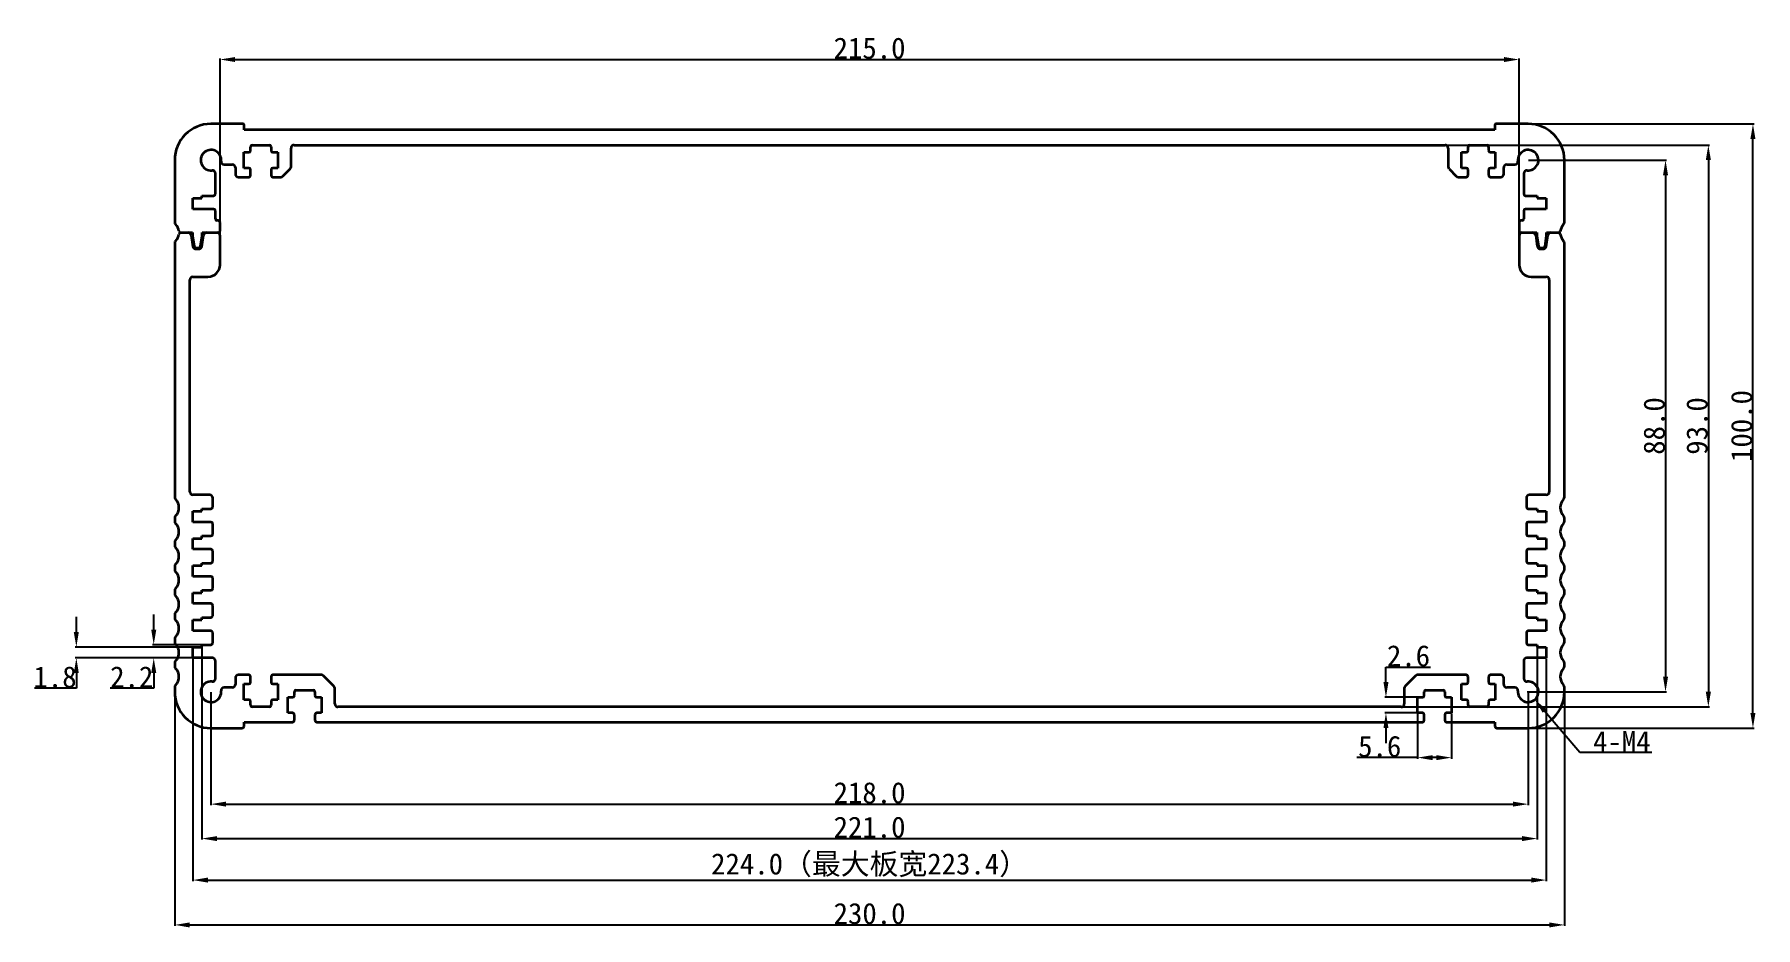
# Model space of a CAD drawing. Header units: inches. Extents: x -23 to 262, y -33 to 115.
import ezdxf

# ---------------------------------------------------------------- set-up
doc = ezdxf.new("R2010")
doc.units = ezdxf.units.IN
doc.header["$MEASUREMENT"] = 0
doc.layers.add('1', color=30, linetype='Continuous')
doc.layers.add('Visible (ISO)', color=7, linetype='Continuous', lineweight=35)
doc.styles.get("Standard").update_dxf_attribs({"font": 'simhei.ttf'})
doc.dimstyles.get("Standard").update_dxf_attribs({"dimtxt": 3.5, "dimasz": 2.5, "dimexe": 0.18, "dimexo": 0.0625, "dimgap": 0.09, "dimtad": 1, "dimtoh": 1, "dimdec": 1, "dimzin": 0, "dimdsep": 46, "dimtxsty": 'Standard', "dimcen": 0.09, "dimadec": 0, "dimazin": 0, "dimtfac": 1, "dimtdec": 1, "dimtofl": 0, "dimtmove": 0, "dimatfit": 3, "dimfxl": 1, "dimtolj": 1, "dimtzin": 0, "dimarcsym": 0})

# ---------------------------------------------------------------- blocks, each defined once
blk = doc.blocks.new('*D1')
at = {"color": 0, "lineweight": -2}
for p, q in [((0, 5.94), (0, -32.76)), ((230, 5.94), (230, -32.76)), ((2.5, -32.58), (227.5, -32.58))]:
    blk.add_line(p, q, dxfattribs=at)
at = {"color": 0}
for points in [[(2.5, -32.17), (2.5, -33), (0, -32.58)], [(227.5, -32.17), (227.5, -33), (230, -32.58)]]:
    blk.add_solid(points, dxfattribs=at)
at = {"layer": 'Defpoints', "color": 0}
for p in [(0, 6), (230, 6), (230, -32.58)]:
    blk.add_point(p, dxfattribs=at)
at = {"color": 0, "insert": (115, -30.72), "char_height": 3.5, "attachment_point": 5}
blk.add_mtext('\\A1;230.0', dxfattribs=at)
blk = doc.blocks.new('*D2')
at = {"color": 0, "lineweight": -2}
for p, q in [((221.41, 100), (261.38, 100)), ((261.2, 2.5), (261.2, 97.5)), ((221.46, 0), (261.38, 0))]:
    blk.add_line(p, q, dxfattribs=at)
at = {"color": 0}
for points in [[(260.78, 97.5), (261.61, 97.5), (261.2, 100)], [(260.78, 2.5), (261.61, 2.5), (261.2, 0)]]:
    blk.add_solid(points, dxfattribs=at)
at = {"layer": 'Defpoints', "color": 0}
for p in [(221.35, 100), (261.2, 100), (221.4, 0)]:
    blk.add_point(p, dxfattribs=at)
at = {"color": 0, "insert": (259.34, 50), "char_height": 3.5, "attachment_point": 5, "rotation": 90}
blk.add_mtext('\\A1;100.0', dxfattribs=at)
blk = doc.blocks.new('*D3')
at = {"color": 0, "lineweight": -2}
for p, q in [((7.5, 79.16), (7.5, 110.84)), ((10, 110.66), (220, 110.66)), ((222.5, 79.16), (222.5, 110.84))]:
    blk.add_line(p, q, dxfattribs=at)
at = {"color": 0}
for points in [[(10, 111.07), (10, 110.24), (7.5, 110.66)], [(220, 111.07), (220, 110.24), (222.5, 110.66)]]:
    blk.add_solid(points, dxfattribs=at)
at = {"layer": 'Defpoints', "color": 0}
for p in [(222.5, 110.66), (7.5, 79.1), (222.5, 79.1)]:
    blk.add_point(p, dxfattribs=at)
at = {"color": 0, "insert": (115, 112.52), "char_height": 3.5, "attachment_point": 5}
blk.add_mtext('\\A1;215.0', dxfattribs=at)
blk = doc.blocks.new('*D4')
at = {"color": 0, "lineweight": -2}
for p, q in [((138.2, 96.5), (254, 96.5)), ((253.82, 94), (253.82, 6)), ((138.43, 3.5), (254, 3.5))]:
    blk.add_line(p, q, dxfattribs=at)
at = {"color": 0}
for points in [[(253.4, 94), (254.24, 94), (253.82, 96.5)], [(253.4, 6), (254.24, 6), (253.82, 3.5)]]:
    blk.add_solid(points, dxfattribs=at)
at = {"layer": 'Defpoints', "color": 0}
for p in [(138.14, 96.5), (138.37, 3.5), (253.82, 3.5)]:
    blk.add_point(p, dxfattribs=at)
at = {"color": 0, "insert": (251.96, 50), "char_height": 3.5, "attachment_point": 5, "rotation": 90}
blk.add_mtext('\\A1;93.0', dxfattribs=at)
blk = doc.blocks.new('*D5')
at = {"layer": '1', "color": 0, "lineweight": -2}
for p, q in [((3, 11.54), (3, -25.34)), ((227, 11.54), (227, -25.34)), ((5.5, -25.16), (224.5, -25.16))]:
    blk.add_line(p, q, dxfattribs=at)
at = {"layer": '1', "color": 0}
for points in [[(5.5, -24.74), (5.5, -25.58), (3, -25.16)], [(224.5, -24.74), (224.5, -25.58), (227, -25.16)]]:
    blk.add_solid(points, dxfattribs=at)
at = {"layer": 'Defpoints', "color": 0}
for p in [(3, 11.6), (227, 11.6), (227, -25.16)]:
    blk.add_point(p, dxfattribs=at)
at = {"layer": '1', "color": 0, "insert": (115, -22.71), "char_height": 3.5, "attachment_point": 5}
blk.add_mtext('\\A1;224.0（最大板宽223.4）', dxfattribs=at)
blk = doc.blocks.new('*D6')
at = {"color": 0, "lineweight": -2}
for p, q in [((4.5, 13.34), (4.5, -18.47)), ((225.5, 13.34), (225.5, -18.47)), ((7, -18.29), (223, -18.29))]:
    blk.add_line(p, q, dxfattribs=at)
at = {"color": 0}
for points in [[(7, -17.88), (7, -18.71), (4.5, -18.29)], [(223, -17.88), (223, -18.71), (225.5, -18.29)]]:
    blk.add_solid(points, dxfattribs=at)
at = {"layer": 'Defpoints', "color": 0}
for p in [(4.5, 13.4), (225.5, 13.4), (225.5, -18.29)]:
    blk.add_point(p, dxfattribs=at)
at = {"color": 0, "insert": (115, -16.43), "char_height": 3.5, "attachment_point": 5}
blk.add_mtext('\\A1;221.0', dxfattribs=at)
blk = doc.blocks.new('*D7')
at = {"color": 0, "lineweight": -2}
for p, q in [((-16.28, 15.9), (-16.28, 18.4)), ((2.94, 13.4), (-16.46, 13.4)), ((2.94, 11.6), (-16.46, 11.6)), ((-16.28, 9.1), (-16.28, 6.6)), ((-16.28, 6.6), (-23.22, 6.6))]:
    blk.add_line(p, q, dxfattribs=at)
at = {"color": 0}
for points in [[(-16.7, 15.9), (-15.87, 15.9), (-16.28, 13.4)], [(-16.7, 9.1), (-15.87, 9.1), (-16.28, 11.6)]]:
    blk.add_solid(points, dxfattribs=at)
at = {"layer": 'Defpoints', "color": 0}
for p in [(-16.28, 11.6), (3, 13.4), (3, 11.6)]:
    blk.add_point(p, dxfattribs=at)
at = {"color": 0, "insert": (-19.8, 8.44), "char_height": 3.5, "attachment_point": 5}
blk.add_mtext('\\A1;1.8', dxfattribs=at)
blk = doc.blocks.new('*D8')
at = {"color": 0, "lineweight": -2}
for p, q in [((-3.47, 16.3), (-3.47, 18.8)), ((4.44, 13.8), (-3.65, 13.8)), ((2.94, 11.6), (-3.65, 11.6)), ((-3.47, 9.1), (-3.47, 6.6)), ((-3.47, 6.6), (-10.66, 6.6))]:
    blk.add_line(p, q, dxfattribs=at)
at = {"color": 0}
for points in [[(-3.89, 16.3), (-3.05, 16.3), (-3.47, 13.8)], [(-3.89, 9.1), (-3.05, 9.1), (-3.47, 11.6)]]:
    blk.add_solid(points, dxfattribs=at)
at = {"layer": 'Defpoints', "color": 0}
for p in [(-3.47, 11.6), (3, 11.6), (4.5, 13.8)]:
    blk.add_point(p, dxfattribs=at)
at = {"color": 0, "insert": (-7.11, 8.44), "char_height": 3.5, "attachment_point": 5}
blk.add_mtext('\\A1;2.2', dxfattribs=at)
blk = doc.blocks.new('*D9')
at = {"color": 0, "lineweight": -2}
for p, q in [((200.46, 7.6), (200.46, 10.1)), ((200.46, 10.1), (207.83, 10.1)), ((205.64, 5.1), (200.28, 5.1)), ((205.64, 2.5), (200.28, 2.5)), ((200.46, 0), (200.46, -2.5))]:
    blk.add_line(p, q, dxfattribs=at)
at = {"color": 0}
for points in [[(200.05, 7.6), (200.88, 7.6), (200.46, 5.1)], [(200.05, 0), (200.88, 0), (200.46, 2.5)]]:
    blk.add_solid(points, dxfattribs=at)
at = {"layer": 'Defpoints', "color": 0}
for p in [(200.46, 5.1), (205.7, 5.1), (205.7, 2.5)]:
    blk.add_point(p, dxfattribs=at)
at = {"color": 0, "insert": (204.19, 11.94), "char_height": 3.5, "attachment_point": 5}
blk.add_mtext('\\A1;2.6', dxfattribs=at)
blk = doc.blocks.new('*D10')
at = {"color": 0, "lineweight": -2}
for p, q in [((205.7, 2.44), (205.7, -5.07)), ((211.3, 2.44), (211.3, -5.07)), ((205.7, -4.89), (195.67, -4.89)), ((208.8, -4.89), (208.2, -4.89))]:
    blk.add_line(p, q, dxfattribs=at)
at = {"color": 0}
for points in [[(208.2, -4.48), (208.2, -5.31), (205.7, -4.89)], [(208.8, -4.48), (208.8, -5.31), (211.3, -4.89)]]:
    blk.add_solid(points, dxfattribs=at)
at = {"layer": 'Defpoints', "color": 0}
for p in [(205.7, 2.5), (211.3, 2.5), (205.7, -4.89)]:
    blk.add_point(p, dxfattribs=at)
at = {"color": 0, "insert": (199.43, -3.05), "char_height": 3.5, "attachment_point": 5}
blk.add_mtext('\\A1;5.6', dxfattribs=at)
blk = doc.blocks.new('*D11')
at = {"color": 0, "lineweight": -2}
for p, q in [((223.91, 6), (224.09, 6)), ((224, 5.91), (224, 6.09)), ((232.57, -4.07), (226.72, 2.8)), ((244.45, -4.07), (232.57, -4.07))]:
    blk.add_line(p, q, dxfattribs=at)
at = {"color": 0}
blk.add_solid([(227.04, 3.07), (226.41, 2.53), (225.1, 4.71)], dxfattribs=at)
at = {"layer": 'Defpoints', "color": 0}
for p in [(224, 6), (225.1, 4.71)]:
    blk.add_point(p, dxfattribs=at)
at = {"color": 0, "insert": (239.5, -2.23), "char_height": 3.5, "attachment_point": 5}
blk.add_mtext('\\A1;4-M4', dxfattribs=at)
blk = doc.blocks.new('*D12')
at = {"color": 0, "lineweight": -2}
for p, q in [((224.06, 94), (246.91, 94)), ((246.73, 91.5), (246.73, 8.5)), ((224.06, 6), (246.91, 6))]:
    blk.add_line(p, q, dxfattribs=at)
at = {"color": 0}
for points in [[(246.32, 91.5), (247.15, 91.5), (246.73, 94)], [(246.32, 8.5), (247.15, 8.5), (246.73, 6)]]:
    blk.add_solid(points, dxfattribs=at)
at = {"layer": 'Defpoints', "color": 0}
for p in [(224, 94), (224, 6), (246.73, 6)]:
    blk.add_point(p, dxfattribs=at)
at = {"color": 0, "insert": (244.87, 50), "char_height": 3.5, "attachment_point": 5, "rotation": 90}
blk.add_mtext('\\A1;88.0', dxfattribs=at)
blk = doc.blocks.new('*D13')
at = {"color": 0, "lineweight": -2}
for p, q in [((6, 5.94), (6, -12.77)), ((224, 5.94), (224, -12.77)), ((8.5, -12.59), (221.5, -12.59))]:
    blk.add_line(p, q, dxfattribs=at)
at = {"color": 0}
for points in [[(8.5, -12.17), (8.5, -13), (6, -12.59)], [(221.5, -12.17), (221.5, -13), (224, -12.59)]]:
    blk.add_solid(points, dxfattribs=at)
at = {"layer": 'Defpoints', "color": 0}
for p in [(6, 6), (224, 6), (224, -12.59)]:
    blk.add_point(p, dxfattribs=at)
at = {"color": 0, "insert": (115, -10.73), "char_height": 3.5, "attachment_point": 5}
blk.add_mtext('\\A1;218.0', dxfattribs=at)

msp = doc.modelspace()

# ---------------------------------------------------------------- linework, layer by layer
at = {"layer": 'Visible (ISO)'}
for p, q in [((11.3, 100), (6, 100)), ((11.5, 99), (11.5, 99.8)), ((218.5, 99.8), (218.5, 99)), ((224, 100), (218.7, 100)), ((218.5, 99), (11.5, 99)), ((11.45, 92.7), (11.45, 95.3)), ((11.45, 95.3), (12.25, 95.3)), ((12.55, 95.6), (12.55, 96.2)), ((12.85, 96.5), (15.65, 96.5)), ((15.95, 96.2), (15.95, 95.6)), ((16.25, 95.3), (17.05, 95.3)), ((17.05, 95.3), (17.05, 92.7)), ((19.25, 92.91), (19.25, 96)), ((19.75, 96.5), (210.25, 96.5)), ((210.75, 96), (210.75, 92.91)), ((212.95, 92.7), (212.95, 95.3)), ((212.95, 95.3), (213.75, 95.3)), ((214.05, 95.6), (214.05, 96.2)), ((214.35, 96.5), (217.15, 96.5)), ((217.45, 96.2), (217.45, 95.6)), ((217.75, 95.3), (218.55, 95.3)), ((218.55, 95.3), (218.55, 92.7)), ((0, 94), (0, 83.73)), ((6.73, 88.4), (6.73, 91.81)), ((8.19, 93.27), (9.55, 93.27)), ((10.05, 92.77), (10.05, 91.7)), ((10.55, 91.2), (12.25, 91.2)), ((12.25, 92.7), (11.45, 92.7)), ((12.55, 91.5), (12.55, 92.4)), ((15.95, 92.4), (15.95, 91.5)), ((17.05, 92.7), (16.25, 92.7)), ((16.25, 91.2), (17.54, 91.2)), ((17.9, 91.35), (19.1, 92.55)), ((210.9, 92.55), (212.1, 91.35)), ((212.46, 91.2), (213.75, 91.2)), ((213.75, 92.7), (212.95, 92.7)), ((214.05, 91.5), (214.05, 92.4)), ((217.45, 92.4), (217.45, 91.5)), ((218.55, 92.7), (217.75, 92.7)), ((217.75, 91.2), (219.45, 91.2)), ((219.95, 91.7), (219.95, 92.77)), ((220.45, 93.27), (221.81, 93.27)), ((223.27, 91.81), (223.27, 88.4)), ((230, 83.73), (230, 94)), ((3, 85.9), (3, 87.7)), ((3, 87.7), (4.5, 87.7)), ((6.43, 85.9), (3, 85.9)), ((4.5, 87.7), (4.5, 88.1)), ((4.5, 88.1), (6.43, 88.1)), ((6.73, 84.3), (6.73, 85.6)), ((223.27, 85.6), (223.27, 84.3)), ((223.57, 88.1), (225.5, 88.1)), ((227, 85.9), (223.57, 85.9)), ((225.5, 88.1), (225.5, 87.7)), ((225.5, 87.7), (227, 87.7)), ((227, 87.7), (227, 85.9)), ((7.2, 84), (7.03, 84)), ((7.5, 82.3), (7.5, 83.7)), ((222.5, 83.7), (222.5, 82.3)), ((222.97, 84), (222.8, 84)), ((0, 80.27), (0, 38.23)), ((0.98, 82), (2.24, 82)), ((0.98, 82), (2.95, 82)), ((2.74, 81.57), (3.01, 79.73)), ((2.95, 82), (2.95, 81.5)), ((2.95, 81.5), (3.21, 79.76)), ((4.29, 79.76), (4.55, 81.5)), ((4.49, 79.73), (4.76, 81.57)), ((4.55, 81.5), (4.55, 82)), ((4.55, 82), (7.2, 82)), ((5.26, 82), (7, 82)), ((7.5, 76.7), (7.5, 81.5)), ((222.5, 81.5), (222.5, 76.7)), ((222.8, 82), (225.45, 82)), ((223, 82), (224.74, 82)), ((225.24, 81.57), (225.51, 79.73)), ((225.45, 82), (225.45, 81.5)), ((225.45, 81.5), (225.71, 79.76)), ((226.79, 79.76), (227.05, 81.5)), ((226.99, 79.73), (227.26, 81.57)), ((227.05, 81.5), (227.05, 82)), ((227.05, 82), (229.02, 82)), ((227.76, 82), (229.02, 82)), ((230, 38.23), (230, 80.27)), ((3.51, 79.5), (3.99, 79.5)), ((3.51, 79.3), (3.99, 79.3)), ((226.01, 79.5), (226.49, 79.5)), ((226.01, 79.3), (226.49, 79.3)), ((2.5, 39.1), (2.5, 74.2)), ((3, 74.7), (5.5, 74.7)), ((224.5, 74.7), (227, 74.7)), ((227.5, 74.2), (227.5, 39.1)), ((5.8, 38.6), (3, 38.6)), ((6.3, 36.6), (6.3, 38.1)), ((223.7, 38.1), (223.7, 36.6)), ((227, 38.6), (224.2, 38.6)), ((0, 34.77), (0, 34.23)), ((3, 34.1), (3, 35.9)), ((3, 35.9), (4.5, 35.9)), ((4.5, 35.9), (4.5, 36.3)), ((4.5, 36.3), (6, 36.3)), ((224, 36.3), (225.5, 36.3)), ((225.5, 36.3), (225.5, 35.9)), ((225.5, 35.9), (227, 35.9)), ((227, 35.9), (227, 34.1)), ((230, 34.23), (230, 34.77)), ((6, 34.1), (3, 34.1)), ((3, 29.6), (3, 31.4)), ((3, 31.4), (4.5, 31.4)), ((4.5, 31.4), (4.5, 31.8)), ((4.5, 31.8), (6, 31.8)), ((6.3, 32.1), (6.3, 33.8)), ((223.7, 33.8), (223.7, 32.1)), ((227, 34.1), (224, 34.1)), ((224, 31.8), (225.5, 31.8)), ((225.5, 31.8), (225.5, 31.4)), ((225.5, 31.4), (227, 31.4)), ((227, 31.4), (227, 29.6)), ((0, 30.77), (0, 30.23)), ((6, 29.6), (3, 29.6)), ((6.3, 27.6), (6.3, 29.3)), ((223.7, 29.3), (223.7, 27.6)), ((227, 29.6), (224, 29.6)), ((230, 30.23), (230, 30.77)), ((0, 26.77), (0, 26.23)), ((3, 25.1), (3, 26.9)), ((3, 26.9), (4.5, 26.9)), ((4.5, 26.9), (4.5, 27.3)), ((4.5, 27.3), (6, 27.3)), ((224, 27.3), (225.5, 27.3)), ((225.5, 27.3), (225.5, 26.9)), ((225.5, 26.9), (227, 26.9)), ((227, 26.9), (227, 25.1)), ((230, 26.23), (230, 26.77)), ((6, 25.1), (3, 25.1)), ((4.5, 22.4), (4.5, 22.8)), ((4.5, 22.8), (6, 22.8)), ((6.3, 23.1), (6.3, 24.8)), ((223.7, 24.8), (223.7, 23.1)), ((227, 25.1), (224, 25.1)), ((224, 22.8), (225.5, 22.8)), ((225.5, 22.8), (225.5, 22.4)), ((0, 22.77), (0, 22.23)), ((3, 20.6), (3, 22.4)), ((3, 22.4), (4.5, 22.4)), ((6, 20.6), (3, 20.6)), ((6.3, 18.6), (6.3, 20.3)), ((223.7, 20.3), (223.7, 18.6)), ((227, 20.6), (224, 20.6)), ((225.5, 22.4), (227, 22.4)), ((227, 22.4), (227, 20.6)), ((230, 22.23), (230, 22.77)), ((0, 18.77), (0, 18.23)), ((3, 16.1), (3, 17.9)), ((3, 17.9), (4.5, 17.9)), ((4.5, 17.9), (4.5, 18.3)), ((4.5, 18.3), (6, 18.3)), ((224, 18.3), (225.5, 18.3)), ((225.5, 18.3), (225.5, 17.9)), ((225.5, 17.9), (227, 17.9)), ((227, 17.9), (227, 16.1)), ((230, 18.23), (230, 18.77)), ((0, 14.77), (0, 14.23)), ((6, 16.1), (3, 16.1)), ((6.3, 14.1), (6.3, 15.8)), ((223.7, 15.8), (223.7, 14.1)), ((227, 16.1), (224, 16.1)), ((230, 14.23), (230, 14.77)), ((3, 11.6), (3, 13.4)), ((3, 13.4), (4.5, 13.4)), ((6.23, 11.6), (3, 11.6)), ((4.5, 13.4), (4.5, 13.8)), ((4.5, 13.8), (6, 13.8)), ((227, 11.6), (223.77, 11.6)), ((224, 13.8), (225.5, 13.8)), ((225.5, 13.8), (225.5, 13.4)), ((225.5, 13.4), (227, 13.4)), ((227, 13.4), (227, 11.6)), ((0, 10.77), (0, 10.23)), ((6.73, 8.19), (6.73, 11.1)), ((12.25, 8.8), (10.55, 8.8)), ((24.29, 8.8), (16.25, 8.8)), ((26.35, 6.95), (24.65, 8.65)), ((205.35, 8.65), (203.65, 6.95)), ((213.75, 8.8), (205.71, 8.8)), ((219.45, 8.8), (217.75, 8.8)), ((223.27, 11.1), (223.27, 8.19)), ((230, 10.23), (230, 10.77)), ((0, 6.77), (0, 6)), ((9.55, 6.73), (8.19, 6.73)), ((10.05, 8.3), (10.05, 7.23)), ((11.45, 4.7), (11.45, 7.3)), ((11.45, 7.3), (12.25, 7.3)), ((12.55, 7.6), (12.55, 8.5)), ((15.95, 8.5), (15.95, 7.6)), ((16.25, 7.3), (17.05, 7.3)), ((17.05, 7.3), (17.05, 4.7)), ((19.8, 5.4), (19.8, 6)), ((20.1, 6.3), (22.9, 6.3)), ((23.2, 6), (23.2, 5.4)), ((26.5, 4), (26.5, 6.59)), ((203.5, 6.59), (203.5, 4)), ((206.8, 5.4), (206.8, 6)), ((207.1, 6.3), (209.9, 6.3)), ((210.2, 6), (210.2, 5.4)), ((212.95, 4.7), (212.95, 7.3)), ((212.95, 7.3), (213.75, 7.3)), ((214.05, 7.6), (214.05, 8.5)), ((217.45, 8.5), (217.45, 7.6)), ((217.75, 7.3), (218.55, 7.3)), ((218.55, 7.3), (218.55, 4.7)), ((219.95, 7.23), (219.95, 8.3)), ((221.81, 6.73), (220.45, 6.73)), ((230, 6), (230, 6.77)), ((12.25, 4.7), (11.45, 4.7)), ((12.55, 3.8), (12.55, 4.4)), ((15.65, 3.5), (12.85, 3.5)), ((15.95, 4.4), (15.95, 3.8)), ((17.05, 4.7), (16.25, 4.7)), ((18.7, 2.5), (18.7, 5.1)), ((18.7, 5.1), (19.5, 5.1)), ((23.5, 5.1), (24.3, 5.1)), ((24.3, 5.1), (24.3, 2.5)), ((203, 3.5), (27, 3.5)), ((205.7, 2.5), (205.7, 5.1)), ((205.7, 5.1), (206.5, 5.1)), ((210.5, 5.1), (211.3, 5.1)), ((211.3, 5.1), (211.3, 2.5)), ((213.75, 4.7), (212.95, 4.7)), ((214.05, 3.8), (214.05, 4.4)), ((217.15, 3.5), (214.35, 3.5)), ((217.45, 4.4), (217.45, 3.8)), ((218.55, 4.7), (217.75, 4.7)), ((6, 0), (11.2, 0)), ((11.5, 0.3), (11.5, 1)), ((11.5, 1), (19.5, 1)), ((19.5, 2.5), (18.7, 2.5)), ((19.8, 1.3), (19.8, 2.2)), ((23.2, 2.2), (23.2, 1.3)), ((24.3, 2.5), (23.5, 2.5)), ((23.5, 1), (206.5, 1)), ((206.5, 2.5), (205.7, 2.5)), ((206.8, 1.3), (206.8, 2.2)), ((210.2, 2.2), (210.2, 1.3)), ((211.3, 2.5), (210.5, 2.5)), ((210.5, 1), (218.5, 1)), ((218.5, 1), (218.5, 0.3)), ((218.8, 0), (224, 0))]:
    msp.add_line(p, q, dxfattribs=at)
for centre, radius, start, end in [((6, 94), 6, 90, 180), ((11.3, 99.8), 0.2, 0, 90), ((218.7, 99.8), 0.2, 90, 180), ((224, 94), 6, 0, 90), ((6, 94), 1.7, 353.9969, 275.9899), ((12.25, 95.6), 0.3, 270, 0), ((12.85, 96.2), 0.3, 90, 180), ((15.65, 96.2), 0.3, 0, 90), ((16.25, 95.6), 0.3, 180, 270), ((19.75, 96), 0.5, 90, 180), ((210.25, 96), 0.5, 0, 90), ((213.75, 95.6), 0.3, 270, 0), ((214.35, 96.2), 0.3, 90, 180), ((217.15, 96.2), 0.3, 0, 90), ((217.75, 95.6), 0.3, 180, 270), ((224, 94), 1.7, 264.0101, 186.0031), ((6.23, 91.81), 0.5, 0.0481, 95.9899), ((8.19, 93.77), 0.5, 173.9969, 270), ((9.55, 92.77), 0.5, 0.0019, 90), ((10.55, 91.7), 0.5, 180.0008, 270), ((12.25, 92.4), 0.3, 0, 90), ((12.25, 91.5), 0.3, 270, 0), ((16.25, 92.4), 0.3, 90, 180), ((16.25, 91.5), 0.3, 180, 270), ((17.54, 91.7), 0.5, 270, 315), ((18.75, 92.91), 0.5, 315, 360), ((211.25, 92.91), 0.5, 180, 225), ((212.46, 91.7), 0.5, 225, 270), ((213.75, 92.4), 0.3, 360, 90), ((213.75, 91.5), 0.3, 270, 0), ((217.75, 92.4), 0.3, 90, 180), ((217.75, 91.5), 0.3, 180, 270), ((219.45, 91.7), 0.5, 270, 359.9992), ((220.45, 92.77), 0.5, 90, 179.9981), ((221.81, 93.77), 0.5, 270, 6.0031), ((223.77, 91.81), 0.5, 84.0101, 179.9519), ((6.43, 88.4), 0.3, 270, 0), ((223.57, 88.4), 0.3, 180, 270), ((6.43, 85.6), 0.3, 0, 90), ((223.57, 85.6), 0.3, 90, 180), ((0.5, 83.73), 0.5, 180, 223.9455), ((-1.3, 82), 2, 7.4947, 43.9455), ((7.03, 84.3), 0.3, 180, 270), ((7.2, 83.7), 0.3, 0, 90), ((222.8, 83.7), 0.3, 90, 180), ((222.97, 84.3), 0.3, 270, 0), ((231.3, 82), 2, 136.0545, 172.5053), ((229.5, 83.73), 0.5, 316.0545, 0), ((0.5, 80.27), 0.5, 136.0545, 180), ((-1.3, 82), 2, 316.0545, 352.5053), ((0.98, 82.3), 0.3, 187.4947, 270), ((0.98, 81.7), 0.3, 90, 172.5053), ((2.24, 81.5), 0.5, 8.5308, 90), ((5.26, 81.5), 0.5, 90, 171.4692), ((7, 81.5), 0.5, 360, 90), ((7.2, 82.3), 0.3, 270, 0), ((222.8, 82.3), 0.3, 180, 270), ((223, 81.5), 0.5, 90, 180), ((224.74, 81.5), 0.5, 8.5308, 90), ((227.76, 81.5), 0.5, 90, 171.4692), ((229.02, 82.3), 0.3, 270, 352.5053), ((229.02, 81.7), 0.3, 7.4947, 90), ((231.3, 82), 2, 187.4947, 223.9455), ((229.5, 80.27), 0.5, 0, 43.9455), ((3.51, 79.8), 0.5, 188.5308, 270), ((3.51, 79.8), 0.3, 188.5308, 270), ((3.99, 79.8), 0.3, 270, 351.4692), ((3.99, 79.8), 0.5, 270, 351.4692), ((226.01, 79.8), 0.5, 188.5308, 270), ((226.01, 79.8), 0.3, 188.5308, 270), ((226.49, 79.8), 0.3, 270, 351.4692), ((226.49, 79.8), 0.5, 270, 351.4692), ((3, 74.2), 0.5, 90, 180), ((5.5, 76.7), 2, 270, 0), ((224.5, 76.7), 2, 180, 270), ((227, 74.2), 0.5, 0, 90), ((0.5, 38.23), 0.5, 180, 223.9455), ((-1.3, 36.5), 2, 316.0545, 43.9455), ((3, 39.1), 0.5, 180, 270), ((5.8, 38.1), 0.5, 360, 90), ((224.2, 38.1), 0.5, 90, 180), ((227, 39.1), 0.5, 270, 360), ((231.3, 36.5), 2, 136.0545, 223.9455), ((229.5, 38.23), 0.5, 316.0545, 0), ((0.5, 34.77), 0.5, 136.0545, 180), ((0.5, 34.23), 0.5, 180, 223.9455), ((6, 36.6), 0.3, 270, 0), ((224, 36.6), 0.3, 180, 270), ((229.5, 34.77), 0.5, 360, 43.9455), ((229.5, 34.23), 0.5, 316.0545, 0), ((-1.3, 32.5), 2, 316.0545, 43.9455), ((6, 33.8), 0.3, 360, 90), ((6, 32.1), 0.3, 270, 0), ((224, 33.8), 0.3, 90, 180), ((224, 32.1), 0.3, 180, 270), ((231.3, 32.5), 2, 136.0545, 223.9455), ((0.5, 30.77), 0.5, 136.0545, 180), ((0.5, 30.23), 0.5, 180, 223.9455), ((-1.3, 28.5), 2, 316.0545, 43.9455), ((6, 29.3), 0.3, 360, 90), ((224, 29.3), 0.3, 90, 180), ((231.3, 28.5), 2, 136.0545, 223.9455), ((229.5, 30.77), 0.5, 360, 43.9455), ((229.5, 30.23), 0.5, 316.0545, 0), ((0.5, 26.77), 0.5, 136.0545, 180), ((0.5, 26.23), 0.5, 180, 223.9455), ((-1.3, 24.5), 2, 316.0545, 43.9455), ((6, 27.6), 0.3, 270, 0), ((224, 27.6), 0.3, 180, 270), ((231.3, 24.5), 2, 136.0545, 223.9455), ((229.5, 26.77), 0.5, 360, 43.9455), ((229.5, 26.23), 0.5, 316.0545, 0), ((0.5, 22.77), 0.5, 136.0545, 180), ((6, 24.8), 0.3, 360, 90), ((6, 23.1), 0.3, 270, 0), ((224, 24.8), 0.3, 90, 180), ((224, 23.1), 0.3, 180, 270), ((229.5, 22.77), 0.5, 360, 43.9455), ((0.5, 22.23), 0.5, 180, 223.9455), ((-1.3, 20.5), 2, 316.0545, 43.9455), ((6, 20.3), 0.3, 360, 90), ((224, 20.3), 0.3, 90, 180), ((231.3, 20.5), 2, 136.0545, 223.9455), ((229.5, 22.23), 0.5, 316.0545, 0), ((0.5, 18.77), 0.5, 136.0545, 180), ((0.5, 18.23), 0.5, 180, 223.9455), ((-1.3, 16.5), 2, 316.0545, 43.9455), ((6, 18.6), 0.3, 270, 0), ((224, 18.6), 0.3, 180, 270), ((231.3, 16.5), 2, 136.0545, 223.9455), ((229.5, 18.77), 0.5, 360, 43.9455), ((229.5, 18.23), 0.5, 316.0545, 0), ((0.5, 14.77), 0.5, 136.0545, 180), ((6, 15.8), 0.3, 360, 90), ((224, 15.8), 0.3, 90, 180), ((229.5, 14.77), 0.5, 360, 43.9455), ((0.5, 14.23), 0.5, 180, 223.9455), ((-1.3, 12.5), 2, 316.0545, 43.9455), ((6, 14.1), 0.3, 270, 0), ((6.23, 11.1), 0.5, 359.9517, 90), ((223.77, 11.1), 0.5, 90, 180.0483), ((224, 14.1), 0.3, 180, 270), ((231.3, 12.5), 2, 136.0545, 223.9455), ((229.5, 14.23), 0.5, 316.0545, 0), ((0.5, 10.77), 0.5, 136.0545, 180), ((0.5, 10.23), 0.5, 180, 223.9455), ((-1.3, 8.5), 2, 316.0545, 43.9455), ((10.55, 8.3), 0.5, 90, 180), ((12.25, 8.5), 0.3, 0, 90), ((16.25, 8.5), 0.3, 90, 180), ((24.29, 8.3), 0.5, 45, 90), ((205.71, 8.3), 0.5, 90, 135), ((213.75, 8.5), 0.3, 360, 90), ((217.75, 8.5), 0.3, 90, 180), ((219.45, 8.3), 0.5, 360, 90), ((231.3, 8.5), 2, 136.0545, 223.9455), ((229.5, 10.77), 0.5, 360, 43.9455), ((229.5, 10.23), 0.5, 316.0545, 0), ((0.5, 6.77), 0.5, 136.0545, 180), ((6, 6), 6, 180, 270), ((6, 6), 1.7, 84.0104, 6.0031), ((6.23, 8.19), 0.5, 264.0104, 359.9517), ((8.19, 6.23), 0.5, 90, 186.0031), ((9.55, 7.23), 0.5, 270, 0), ((12.25, 7.6), 0.3, 270, 0), ((16.25, 7.6), 0.3, 180, 270), ((20.1, 6), 0.3, 90, 180), ((22.9, 6), 0.3, 0, 90), ((26, 6.59), 0.5, 360, 45), ((204, 6.59), 0.5, 135, 180), ((207.1, 6), 0.3, 90, 180), ((209.9, 6), 0.3, 0, 90), ((213.75, 7.6), 0.3, 270, 0), ((217.75, 7.6), 0.3, 180, 270), ((220.45, 7.23), 0.5, 180, 270), ((221.81, 6.23), 0.5, 353.9969, 90), ((224, 6), 1.7, 173.9969, 95.9896), ((223.77, 8.19), 0.5, 180.0483, 275.9896), ((224, 6), 6, 270, 0), ((229.5, 6.77), 0.5, 360, 43.9455), ((12.25, 4.4), 0.3, 0, 90), ((12.85, 3.8), 0.3, 180, 270), ((15.65, 3.8), 0.3, 270, 0), ((16.25, 4.4), 0.3, 90, 180), ((19.5, 5.4), 0.3, 270, 0), ((23.5, 5.4), 0.3, 180, 270), ((27, 4), 0.5, 180, 270), ((203, 4), 0.5, 270, 360), ((206.5, 5.4), 0.3, 270, 0), ((210.5, 5.4), 0.3, 180, 270), ((213.75, 4.4), 0.3, 360, 90), ((214.35, 3.8), 0.3, 180, 270), ((217.15, 3.8), 0.3, 270, 0), ((217.75, 4.4), 0.3, 90, 180), ((11.2, 0.3), 0.3, 270, 0), ((19.5, 2.2), 0.3, 360, 90), ((19.5, 1.3), 0.3, 270, 0), ((23.5, 2.2), 0.3, 90, 180), ((23.5, 1.3), 0.3, 180, 270), ((206.5, 2.2), 0.3, 0, 90), ((206.5, 1.3), 0.3, 270, 0), ((210.5, 2.2), 0.3, 90, 180), ((210.5, 1.3), 0.3, 180, 270), ((218.8, 0.3), 0.3, 180, 270)]:
    msp.add_arc(centre, radius, start, end, dxfattribs=at)

# ---------------------------------------------------------------- dimensions: what is measured, and where the dimension line sits
for base, p1, p2, picture, middle in [((222.5, 110.66), (7.5, 79.1), (222.5, 79.1), '*D3', (115, 110.66)), ((225.5, -18.29), (4.5, 13.4), (225.5, 13.4), '*D6', (115, -18.29)), ((230, -32.58), (0, 6), (230, 6), '*D1', (115, -32.58))]:
    dim = msp.add_linear_dim(base=base, p1=p1, p2=p2, dimstyle='Standard')
    dim.commit()
    dim.dimension.update_dxf_attribs({"geometry": picture, "text_midpoint": middle, "dimtype": 160})
for base, p1, p2, picture, middle in [((261.2, 100), (221.4, 0), (221.35, 100), '*D2', (261.2, 50)), ((253.82, 3.5), (138.14, 96.5), (138.37, 3.5), '*D4', (253.82, 50))]:
    dim = msp.add_linear_dim(base=base, p1=p1, p2=p2, angle=90, dimstyle='Standard')
    dim.commit()
    dim.dimension.update_dxf_attribs({"geometry": picture, "text_midpoint": middle, "dimtype": 160})
for base, p1, p2, angle, picture, middle in [((246.73, 6), (224, 94), (224, 6), 90, '*D12', (244.87, 50)), ((-16.28, 11.6), (3, 13.4), (3, 11.6), 90, '*D7', (-19.8, 8.44)), ((-3.47, 11.6), (4.5, 13.8), (3, 11.6), 90, '*D8', (-7.11, 8.44)), ((200.46, 5.1), (205.7, 2.5), (205.7, 5.1), 90, '*D9', (204.19, 11.94)), ((205.7, -4.89), (211.3, 2.5), (205.7, 2.5), 0, '*D10', (199.43, -3.05))]:
    dim = msp.add_linear_dim(base=base, p1=p1, p2=p2, angle=angle, dimstyle='Standard')
    dim.commit()
    dim.dimension.update_dxf_attribs({"geometry": picture, "text_midpoint": middle})
dim = msp.add_linear_dim(base=(224, -12.59), p1=(6, 6), p2=(224, 6), dimstyle='Standard')
dim.commit()
dim.dimension.update_dxf_attribs({"geometry": '*D13', "text_midpoint": (115, -10.73)})
dim = msp.add_radius_dim(center=(224, 6), mpoint=(225.1, 4.71), text='4-M4', dimstyle='Standard')
dim.commit()
dim.dimension.update_dxf_attribs({"geometry": '*D11', "text_midpoint": (239.5, -4.07), "dimtype": 164})
at = {"layer": '1'}
dim = msp.add_linear_dim(base=(227, -25.16), p1=(3, 11.6), p2=(227, 11.6), text='<>（最大板宽223.4）', dimstyle='Standard', dxfattribs=at)
dim.commit()
dim.dimension.update_dxf_attribs({"geometry": '*D5', "text_midpoint": (115, -25.16), "dimtype": 160})

doc.saveas('drawing.dxf')
